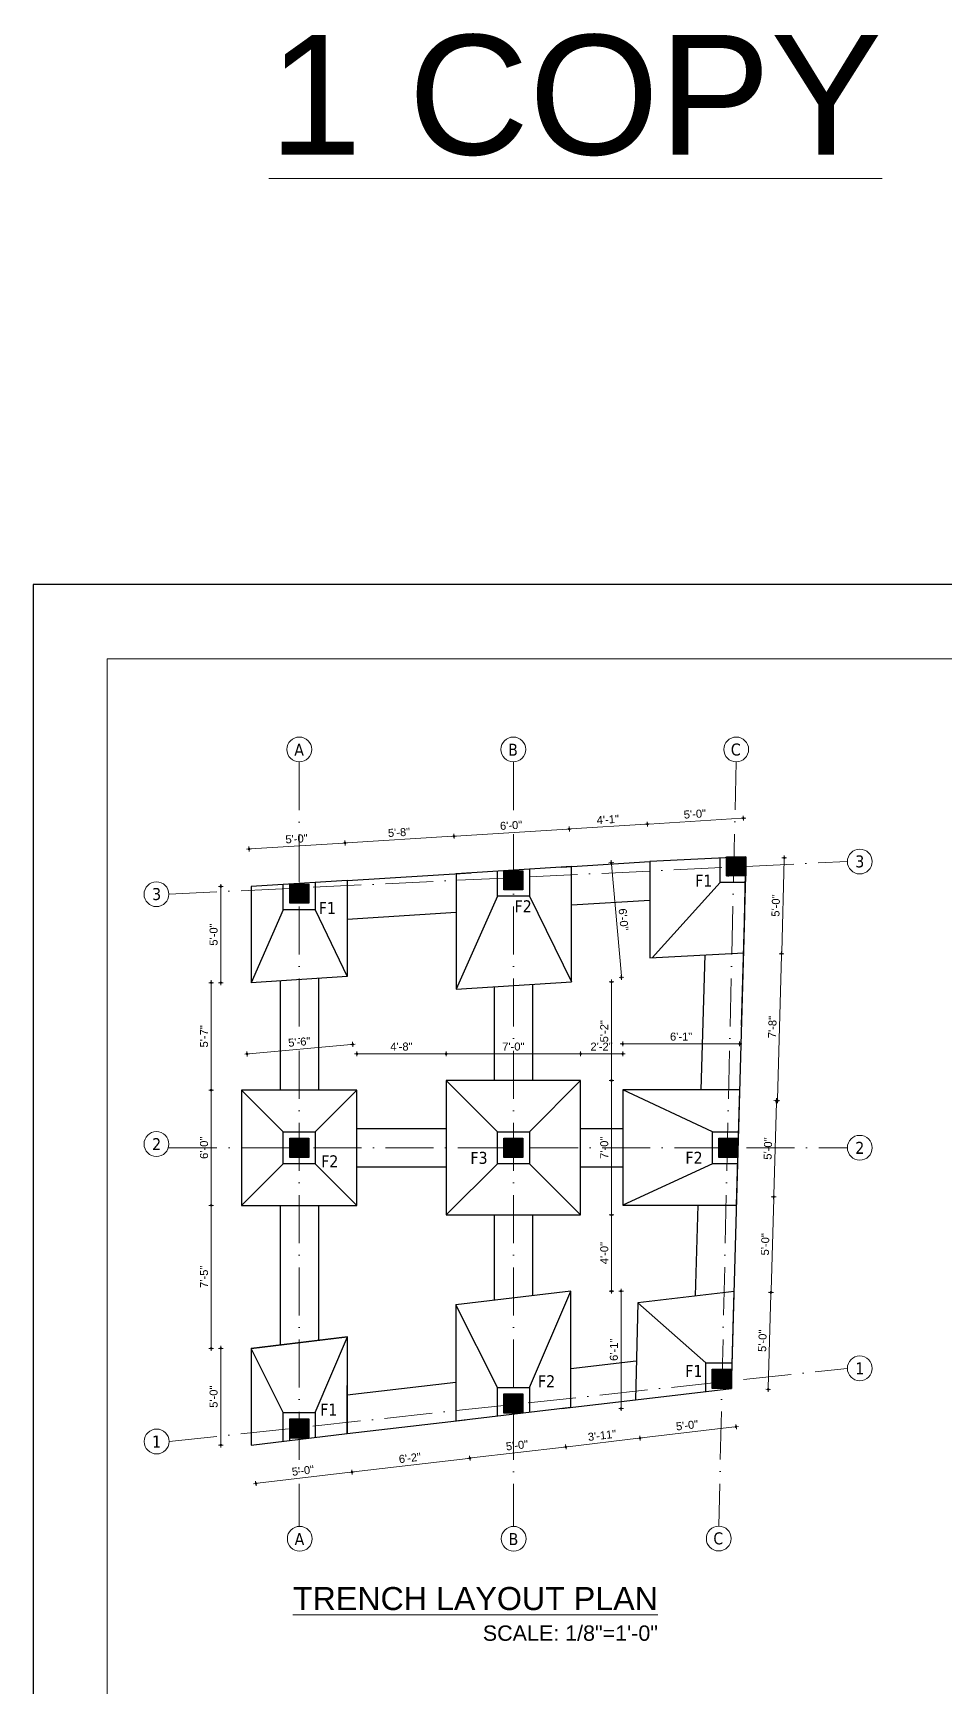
# Model space of a CAD drawing. Header units: inches. Extents: x 10143 to 33197, y -150 to 3760.
# Drawn here: x 10143 to 10713, y 1408 to 2442 of the extents above; entities that cross this region are included whole.
import ezdxf

# ---------------------------------------------------------------- set-up
doc = ezdxf.new("R2010")
doc.units = ezdxf.units.IN
doc.header["$LTSCALE"] = 0.5
doc.header["$MEASUREMENT"] = 0
doc.header["$PDMODE"] = 66
doc.linetypes.add('ACAD_ISO10W100', pattern=[18, 12, -3, 0, -3])
for name, color, linetype, lineweight in [('0.13', 2, 'Continuous', 13), ('ELE1', 3, 'Continuous', 9), ('hatch', 9, 'Continuous', 0), ('TEXT', 220, 'Continuous', 9), ('Toilet', 7, 'Continuous', 25)]:
    doc.layers.add(name, color=color, linetype=linetype, lineweight=lineweight)
doc.styles.add('DIM', font='tahoma.ttf')
doc.styles.get("Standard").update_dxf_attribs({"font": 'arial.ttf'})
doc.styles.add('style1', font='arial.ttf', dxfattribs={"height": 7})
doc.dimstyles.new('S8', dxfattribs={"dimtxt": 5, "dimasz": 1, "dimexe": 6, "dimexo": 18, "dimgap": 1.9375, "dimtad": 1, "dimdec": 0, "dimzin": 3, "dimdsep": 46, "dimlunit": 4, "dimtxsty": 'Standard', "dimblk": 'dot 2', "dimcen": 12, "dimse1": 1, "dimse2": 1, "dimclrd": 1, "dimclre": 1, "dimclrt": 256, "dimadec": 0, "dimazin": 0, "dimtfac": 0.75, "dimtdec": 0, "dimtix": 1, "dimtmove": 1, "dimatfit": 3, "dimldrblk": 'DOT', "dimfxl": 1, "dimtolj": 1, "dimtzin": 0, "dimlwd": 9, "dimlwe": 9, "dimarcsym": 0})
pattern_1 = [(135, (10561.77847, -1821.88849), (-0.0883883476, -0.0883883476), [])]

# ---------------------------------------------------------------- blocks, each defined once
blk = doc.blocks.new('dot1')
at = {"layer": 'hatch'}
h = blk.add_hatch(color=256, dxfattribs=at)
edge = h.paths.add_edge_path()
edge.add_arc((0, 0), 1, 0, 360)
for p, q in [((3, 0), (-3, 0)), ((0, 3), (0, -3))]:
    blk.add_line(p, q, dxfattribs=at)
blk.add_circle((0, 0), 1, dxfattribs=at)
blk = doc.blocks.new('dot 2')
at = {"layer": 'hatch', "xscale": 0.5, "yscale": 0.5, "zscale": 0.5}
blk.add_blockref('dot1', (0, 0), dxfattribs=at)
blk = doc.blocks.new('*D983')
at = {"layer": 'Defpoints', "color": 0, "transparency": 16777216}
for p in [(10337.5, 1936.1), (10338.9, 1912.7), (10278.9, 1908.9)]:
    blk.add_point(p, dxfattribs=at)
at = {"layer": 'Toilet', "color": 1, "lineweight": 9, "transparency": 16777216}
blk.add_line((10278.5, 1932.4), (10336.5, 1936), dxfattribs=at)
for p, rotation in [((10277.5, 1932.3), 183.5758276059275), ((10337.5, 1936.1), 3.575827605927581)]:
    blk.add_blockref('dot 2', p, dxfattribs=dict(at, rotation=rotation))
at = {"layer": 'Toilet', "transparency": 16777216, "insert": (10307.2, 1938.7), "char_height": 5, "attachment_point": 5, "rotation": 3.5758}
blk.add_mtext('\\A1;5\'-0"', dxfattribs=at)
blk = doc.blocks.new('_Dot')
at = {"color": 0, "linetype": 'ByBlock', "lineweight": -2}
blk.add_line((-0.5, 0), (-1, 0), dxfattribs=at)
at = {"color": 0, "linetype": 'ByBlock', "const_width": 0.5}
blk.add_lwpolyline([(-0.25, 0, 1), (0.25, 0, 1)], format="xyb", close=True, dxfattribs=at)
blk = doc.blocks.new('*D984')
at = {"layer": 'Defpoints', "color": 0, "transparency": 16777216}
for p in [(10405.5, 1940.3), (10338.9, 1912.7), (10406.9, 1917.3)]:
    blk.add_point(p, dxfattribs=at)
at = {"layer": 'Toilet', "color": 1, "lineweight": 9, "transparency": 16777216}
blk.add_line((10338.5, 1936.1), (10404.5, 1940.3), dxfattribs=at)
for p, rotation in [((10337.5, 1936.1), 183.5758276059222), ((10405.5, 1940.3), 3.575827605922174)]:
    blk.add_blockref('dot 2', p, dxfattribs=dict(at, rotation=rotation))
at = {"layer": 'Toilet', "transparency": 16777216, "insert": (10371.2, 1942.7), "char_height": 5, "attachment_point": 5, "rotation": 3.5758}
blk.add_mtext('\\A1;5\'-8"', dxfattribs=at)
blk = doc.blocks.new('*D985')
at = {"layer": 'Defpoints', "color": 0, "transparency": 16777216}
for p in [(10477.5, 1944.8), (10406.9, 1917.3), (10478.9, 1921.4)]:
    blk.add_point(p, dxfattribs=at)
at = {"layer": 'Toilet', "color": 1, "lineweight": 9, "transparency": 16777216}
blk.add_line((10406.5, 1940.4), (10476.5, 1944.8), dxfattribs=at)
for p, rotation in [((10477.5, 1944.8), 3.575827605922174), ((10405.5, 1940.3), 183.5758276059222)]:
    blk.add_blockref('dot 2', p, dxfattribs=dict(at, rotation=rotation))
at = {"layer": 'Toilet', "transparency": 16777216, "insert": (10441.2, 1947.1), "char_height": 5, "attachment_point": 5, "rotation": 3.5758}
blk.add_mtext('\\A1;6\'-0"', dxfattribs=at)
blk = doc.blocks.new('*D986')
at = {"layer": 'Defpoints', "color": 0, "transparency": 16777216}
for p in [(10526.3, 1947.9), (10527.8, 1924.5), (10478.9, 1921.4)]:
    blk.add_point(p, dxfattribs=at)
at = {"layer": 'Toilet', "color": 1, "lineweight": 9, "transparency": 16777216}
blk.add_line((10478.5, 1944.9), (10525.3, 1947.8), dxfattribs=at)
for p, rotation in [((10477.5, 1944.8), 183.5758276059222), ((10526.3, 1947.9), 3.575827605922174)]:
    blk.add_blockref('dot 2', p, dxfattribs=dict(at, rotation=rotation))
at = {"layer": 'Toilet', "transparency": 16777216, "insert": (10501.6, 1950.8), "char_height": 5, "attachment_point": 5, "rotation": 3.5758}
blk.add_mtext('\\A1;4\'-1"', dxfattribs=at)
blk = doc.blocks.new('*D987')
at = {"layer": 'Defpoints', "color": 0, "transparency": 16777216}
for p in [(10586.3, 1951.6), (10527.8, 1924.5), (10587.8, 1927.5)]:
    blk.add_point(p, dxfattribs=at)
at = {"layer": 'Toilet', "color": 1, "lineweight": 9, "transparency": 16777216}
blk.add_line((10527.3, 1947.9), (10585.3, 1951.6), dxfattribs=at)
for p, rotation in [((10526.3, 1947.9), 183.5758276059222), ((10586.3, 1951.6), 3.575827605922174)]:
    blk.add_blockref('dot 2', p, dxfattribs=dict(at, rotation=rotation))
at = {"layer": 'Toilet', "transparency": 16777216, "insert": (10556, 1954.2), "char_height": 5, "attachment_point": 5, "rotation": 3.5758}
blk.add_mtext('\\A1;5\'-0"', dxfattribs=at)
blk = doc.blocks.new('*D988')
at = {"layer": 'Defpoints', "color": 0, "transparency": 16777216}
for p in [(10278.9, 1908.9), (10259.9, 1848.8), (10278.9, 1848.8)]:
    blk.add_point(p, dxfattribs=at)
at = {"layer": 'Toilet', "color": 1, "lineweight": 9, "transparency": 16777216}
blk.add_line((10259.9, 1907.9), (10259.9, 1849.8), dxfattribs=at)
for p, rotation in [((10259.9, 1908.9), 90), ((10259.9, 1848.8), 270)]:
    blk.add_blockref('dot 2', p, dxfattribs=dict(at, rotation=rotation))
at = {"layer": 'Toilet', "transparency": 16777216, "insert": (10255.4, 1878.9), "char_height": 5, "attachment_point": 5, "rotation": 90}
blk.add_mtext('\\A1;5\'-0"', dxfattribs=at)
blk = doc.blocks.new('*D989')
at = {"layer": 'Defpoints', "color": 0, "transparency": 16777216}
for p in [(10278.9, 1848.8), (10253.9, 1781.7), (10272.9, 1781.7)]:
    blk.add_point(p, dxfattribs=at)
at = {"layer": 'Toilet', "color": 1, "lineweight": 9, "transparency": 16777216}
blk.add_line((10253.9, 1847.8), (10253.9, 1782.7), dxfattribs=at)
for p, rotation in [((10253.9, 1848.8), 90), ((10253.9, 1781.7), 270)]:
    blk.add_blockref('dot 2', p, dxfattribs=dict(at, rotation=rotation))
at = {"layer": 'Toilet', "transparency": 16777216, "insert": (10249.4, 1815.3), "char_height": 5, "attachment_point": 5, "rotation": 90}
blk.add_mtext('\\A1;5\'-7"', dxfattribs=at)
blk = doc.blocks.new('*D990')
at = {"layer": 'Defpoints', "color": 0, "transparency": 16777216}
for p in [(10272.9, 1781.7), (10253.9, 1709.7), (10272.9, 1709.7)]:
    blk.add_point(p, dxfattribs=at)
at = {"layer": 'Toilet', "color": 1, "lineweight": 9, "transparency": 16777216}
blk.add_line((10253.9, 1780.7), (10253.9, 1710.7), dxfattribs=at)
for p, rotation in [((10253.9, 1781.7), 90), ((10253.9, 1709.7), 270)]:
    blk.add_blockref('dot 2', p, dxfattribs=dict(at, rotation=rotation))
at = {"layer": 'Toilet', "transparency": 16777216, "insert": (10249.4, 1745.7), "char_height": 5, "attachment_point": 5, "rotation": 90}
blk.add_mtext('\\A1;6\'-0"', dxfattribs=at)
blk = doc.blocks.new('*D991')
at = {"layer": 'Defpoints', "color": 0, "transparency": 16777216}
for p in [(10272.9, 1709.7), (10253.9, 1620.4), (10278.9, 1620.4)]:
    blk.add_point(p, dxfattribs=at)
at = {"layer": 'Toilet', "color": 1, "lineweight": 9, "transparency": 16777216}
blk.add_line((10253.9, 1708.7), (10253.9, 1621.4), dxfattribs=at)
for p, rotation in [((10253.9, 1709.7), 90), ((10253.9, 1620.4), 270)]:
    blk.add_blockref('dot 2', p, dxfattribs=dict(at, rotation=rotation))
at = {"layer": 'Toilet', "transparency": 16777216, "insert": (10249.4, 1665.1), "char_height": 5, "attachment_point": 5, "rotation": 90}
blk.add_mtext('\\A1;7\'-5"', dxfattribs=at)
blk = doc.blocks.new('*D992')
at = {"layer": 'Defpoints', "color": 0, "transparency": 16777216}
for p in [(10278.9, 1620.4), (10259.9, 1560), (10278.9, 1560)]:
    blk.add_point(p, dxfattribs=at)
at = {"layer": 'Toilet', "color": 1, "lineweight": 9, "transparency": 16777216}
blk.add_line((10259.9, 1619.4), (10259.9, 1561), dxfattribs=at)
for p, rotation in [((10259.9, 1620.4), 90), ((10259.9, 1560), 270)]:
    blk.add_blockref('dot 2', p, dxfattribs=dict(at, rotation=rotation))
at = {"layer": 'Toilet', "transparency": 16777216, "insert": (10255.4, 1590.2), "char_height": 5, "attachment_point": 5, "rotation": 90}
blk.add_mtext('\\A1;5\'-0"', dxfattribs=at)
blk = doc.blocks.new('*D993')
at = {"layer": 'Defpoints', "color": 0, "transparency": 16777216}
for p in [(10338.9, 1567.1), (10278.9, 1560), (10341.8, 1543.1)]:
    blk.add_point(p, dxfattribs=at)
at = {"layer": 'Toilet', "color": 1, "lineweight": 9, "transparency": 16777216}
blk.add_line((10282.8, 1536.1), (10340.8, 1543), dxfattribs=at)
for p, rotation in [((10341.8, 1543.1), 6.727351048226646), ((10281.8, 1536), 186.7273510482266)]:
    blk.add_blockref('dot 2', p, dxfattribs=dict(at, rotation=rotation))
at = {"layer": 'Toilet', "transparency": 16777216, "insert": (10311.2, 1544), "char_height": 5, "attachment_point": 5, "rotation": 6.7274}
blk.add_mtext('\\A1;5\'-0"', dxfattribs=at)
blk = doc.blocks.new('*D994')
at = {"layer": 'Defpoints', "color": 0, "transparency": 16777216}
for p in [(10412.6, 1575.8), (10338.9, 1567.1), (10415.4, 1551.8)]:
    blk.add_point(p, dxfattribs=at)
at = {"layer": 'Toilet', "color": 1, "lineweight": 9, "transparency": 16777216}
blk.add_line((10342.8, 1543.2), (10414.4, 1551.6), dxfattribs=at)
for p, rotation in [((10415.4, 1551.8), 6.727351048237944), ((10341.8, 1543.1), 186.7273510482379)]:
    blk.add_blockref('dot 2', p, dxfattribs=dict(at, rotation=rotation))
at = {"layer": 'Toilet', "transparency": 16777216, "insert": (10378, 1551.9), "char_height": 5, "attachment_point": 5, "rotation": 6.7274}
blk.add_mtext('\\A1;6\'-2"', dxfattribs=at)
blk = doc.blocks.new('*D995')
at = {"layer": 'Defpoints', "color": 0, "transparency": 16777216}
for p in [(10472.6, 1582.8), (10412.6, 1575.8), (10475.4, 1558.8)]:
    blk.add_point(p, dxfattribs=at)
at = {"layer": 'Toilet', "color": 1, "lineweight": 9, "transparency": 16777216}
blk.add_line((10416.4, 1551.9), (10474.4, 1558.7), dxfattribs=at)
for p, rotation in [((10415.4, 1551.8), 186.7273510482379), ((10475.4, 1558.8), 6.727351048237944)]:
    blk.add_blockref('dot 2', p, dxfattribs=dict(at, rotation=rotation))
at = {"layer": 'Toilet', "transparency": 16777216, "insert": (10444.9, 1559.8), "char_height": 5, "attachment_point": 5, "rotation": 6.7274}
blk.add_mtext('\\A1;5\'-0"', dxfattribs=at)
blk = doc.blocks.new('*D996')
at = {"layer": 'Defpoints', "color": 0, "transparency": 16777216}
for p in [(10472.6, 1582.8), (10518.8, 1588.3), (10521.7, 1564.3)]:
    blk.add_point(p, dxfattribs=at)
at = {"layer": 'Toilet', "color": 1, "lineweight": 9, "transparency": 16777216}
blk.add_line((10476.4, 1558.9), (10520.7, 1564.2), dxfattribs=at)
for p, rotation in [((10521.7, 1564.3), 6.727351048237944), ((10475.4, 1558.8), 186.7273510482379)]:
    blk.add_blockref('dot 2', p, dxfattribs=dict(at, rotation=rotation))
at = {"layer": 'Toilet', "transparency": 16777216, "insert": (10498, 1566), "char_height": 5, "attachment_point": 5, "rotation": 6.7274}
blk.add_mtext('\\A1;3\'-11"', dxfattribs=at)
blk = doc.blocks.new('*D997')
at = {"layer": 'Defpoints', "color": 0, "transparency": 16777216}
for p in [(10578.8, 1595.4), (10518.8, 1588.3), (10581.7, 1571.4)]:
    blk.add_point(p, dxfattribs=at)
at = {"layer": 'Toilet', "color": 1, "lineweight": 9, "transparency": 16777216}
blk.add_line((10522.7, 1564.4), (10580.7, 1571.3), dxfattribs=at)
for p, rotation in [((10581.7, 1571.4), 6.727351048237944), ((10521.7, 1564.3), 186.7273510482379)]:
    blk.add_blockref('dot 2', p, dxfattribs=dict(at, rotation=rotation))
at = {"layer": 'Toilet', "transparency": 16777216, "insert": (10551.1, 1572.3), "char_height": 5, "attachment_point": 5, "rotation": 6.7274}
blk.add_mtext('\\A1;5\'-0"', dxfattribs=at)
blk = doc.blocks.new('*D999')
at = {"layer": 'Defpoints', "color": 0, "transparency": 16777216}
for p in [(10583.9, 1775.7), (10606.9, 1775.1), (10582.2, 1715.8)]:
    blk.add_point(p, dxfattribs=at)
at = {"layer": 'Toilet', "color": 1, "lineweight": 9, "transparency": 16777216}
blk.add_line((10605.2, 1716.1), (10606.9, 1774.1), dxfattribs=at)
for p, rotation in [((10606.9, 1775.1), 88.39404783827554), ((10605.2, 1715.1), 268.3940478382755)]:
    blk.add_blockref('dot 2', p, dxfattribs=dict(at, rotation=rotation))
at = {"layer": 'Toilet', "transparency": 16777216, "insert": (10601.6, 1745.2), "char_height": 5, "attachment_point": 5, "rotation": 88.394}
blk.add_mtext('\\A1;5\'-0"', dxfattribs=at)
blk = doc.blocks.new('*D1000')
at = {"layer": 'Defpoints', "color": 0, "transparency": 16777216}
for p in [(10586.5, 1867.5), (10610.1, 1866.9), (10583.9, 1775.7)]:
    blk.add_point(p, dxfattribs=at)
at = {"layer": 'Toilet', "color": 1, "lineweight": 9, "transparency": 16777216}
blk.add_line((10607.6, 1776.1), (10610.1, 1865.9), dxfattribs=at)
for p, rotation in [((10610.1, 1866.9), 88.39404783827554), ((10607.6, 1775.1), 268.3940478382755)]:
    blk.add_blockref('dot 2', p, dxfattribs=dict(at, rotation=rotation))
at = {"layer": 'Toilet', "transparency": 16777216, "insert": (10604.4, 1821.1), "char_height": 5, "attachment_point": 5, "rotation": 88.394}
blk.add_mtext('\\A1;7\'-8"', dxfattribs=at)
blk = doc.blocks.new('*D1001')
at = {"layer": 'Defpoints', "color": 0, "transparency": 16777216}
for p in [(10587.8, 1927.5), (10611.8, 1926.8), (10586.5, 1867.5)]:
    blk.add_point(p, dxfattribs=at)
at = {"layer": 'Toilet', "color": 1, "lineweight": 9, "transparency": 16777216}
blk.add_line((10610.2, 1867.9), (10611.8, 1925.8), dxfattribs=at)
for p, rotation in [((10611.8, 1926.8), 88.39404783827554), ((10610.1, 1866.9), 268.3940478382755)]:
    blk.add_blockref('dot 2', p, dxfattribs=dict(at, rotation=rotation))
at = {"layer": 'Toilet', "transparency": 16777216, "insert": (10606.5, 1897), "char_height": 5, "attachment_point": 5, "rotation": 88.394}
blk.add_mtext('\\A1;5\'-0"', dxfattribs=at)
blk = doc.blocks.new('*D1002')
at = {"layer": 'Defpoints', "color": 0, "transparency": 16777216}
for p in [(10582.2, 1715.8), (10580.5, 1656), (10603.5, 1655.4)]:
    blk.add_point(p, dxfattribs=at)
at = {"layer": 'Toilet', "color": 1, "lineweight": 9, "transparency": 16777216}
blk.add_line((10605.2, 1714.1), (10603.6, 1656.4), dxfattribs=at)
for p, rotation in [((10605.2, 1715.1), 88.39404783827554), ((10603.5, 1655.4), 268.3940478382755)]:
    blk.add_blockref('dot 2', p, dxfattribs=dict(at, rotation=rotation))
at = {"layer": 'Toilet', "transparency": 16777216, "insert": (10599.9, 1685.4), "char_height": 5, "attachment_point": 5, "rotation": 88.394}
blk.add_mtext('\\A1;5\'-0"', dxfattribs=at)
blk = doc.blocks.new('*D1003')
at = {"layer": 'Defpoints', "color": 0, "transparency": 16777216}
for p in [(10472.6, 1921), (10510.1, 1852.1), (10478.9, 1849.3)]:
    blk.add_point(p, dxfattribs=at)
at = {"layer": 'Toilet', "color": 1, "lineweight": 9, "transparency": 16777216}
blk.add_line((10503.9, 1922.8), (10510.1, 1853.1), dxfattribs=at)
for p, rotation in [((10503.8, 1923.8), 95.07734147377398), ((10510.1, 1852.1), 275.077341473774)]:
    blk.add_blockref('dot 2', p, dxfattribs=dict(at, rotation=rotation))
at = {"layer": 'Toilet', "transparency": 16777216, "insert": (10511.4, 1888.3), "char_height": 5, "attachment_point": 5, "rotation": 275.0773}
blk.add_mtext('\\A1;6\'-0"', dxfattribs=at)
blk = doc.blocks.new('*D1004')
at = {"layer": 'Defpoints', "color": 0, "transparency": 16777216}
for p in [(10478.9, 1849.3), (10484.5, 1787.7), (10503.9, 1787.7)]:
    blk.add_point(p, dxfattribs=at)
at = {"layer": 'Toilet', "color": 1, "lineweight": 9, "transparency": 16777216}
blk.add_line((10503.9, 1848.3), (10503.9, 1788.7), dxfattribs=at)
for p, rotation in [((10503.9, 1849.3), 90), ((10503.9, 1787.7), 270)]:
    blk.add_blockref('dot 2', p, dxfattribs=dict(at, rotation=rotation))
at = {"layer": 'Toilet', "transparency": 16777216, "insert": (10499.4, 1818.5), "char_height": 5, "attachment_point": 5, "rotation": 90}
blk.add_mtext('\\A1;5\'-2"', dxfattribs=at)
blk = doc.blocks.new('*D1005')
at = {"layer": 'Defpoints', "color": 0, "transparency": 16777216}
for p in [(10484.5, 1787.7), (10484.6, 1703.7), (10503.9, 1703.7)]:
    blk.add_point(p, dxfattribs=at)
at = {"layer": 'Toilet', "color": 1, "lineweight": 9, "transparency": 16777216}
blk.add_line((10503.9, 1786.7), (10503.9, 1704.7), dxfattribs=at)
for p, rotation in [((10503.9, 1787.7), 90), ((10503.9, 1703.7), 270)]:
    blk.add_blockref('dot 2', p, dxfattribs=dict(at, rotation=rotation))
at = {"layer": 'Toilet', "transparency": 16777216, "insert": (10499.4, 1745.7), "char_height": 5, "attachment_point": 5, "rotation": 90}
blk.add_mtext('\\A1;7\'-0"', dxfattribs=at)
blk = doc.blocks.new('*D1006')
at = {"layer": 'Defpoints', "color": 0, "transparency": 16777216}
for p in [(10484.6, 1703.7), (10478.6, 1656.1), (10503.9, 1656.1)]:
    blk.add_point(p, dxfattribs=at)
at = {"layer": 'Toilet', "color": 1, "lineweight": 9, "transparency": 16777216}
blk.add_line((10503.9, 1702.7), (10503.9, 1657.1), dxfattribs=at)
for p, rotation in [((10503.9, 1703.7), 90), ((10503.9, 1656.1), 270)]:
    blk.add_blockref('dot 2', p, dxfattribs=dict(at, rotation=rotation))
at = {"layer": 'Toilet', "transparency": 16777216, "insert": (10499.4, 1679.9), "char_height": 5, "attachment_point": 5, "rotation": 90}
blk.add_mtext('\\A1;4\'-0"', dxfattribs=at)
blk = doc.blocks.new('*D1007')
at = {"layer": 'Defpoints', "color": 0, "transparency": 16777216}
for p in [(10478.6, 1656.1), (10472.6, 1582.8), (10509.9, 1582.8)]:
    blk.add_point(p, dxfattribs=at)
at = {"layer": 'Toilet', "color": 1, "lineweight": 9, "transparency": 16777216}
blk.add_line((10509.9, 1655.1), (10509.9, 1583.8), dxfattribs=at)
for p, rotation in [((10509.9, 1656.1), 90), ((10509.9, 1582.8), 270)]:
    blk.add_blockref('dot 2', p, dxfattribs=dict(at, rotation=rotation))
at = {"layer": 'Toilet', "transparency": 16777216, "insert": (10505.4, 1619.5), "char_height": 5, "attachment_point": 5, "rotation": 90}
blk.add_mtext('\\A1;6\'-1"', dxfattribs=at)
blk = doc.blocks.new('*D1008')
at = {"layer": 'Defpoints', "color": 0, "transparency": 16777216}
for p in [(10342.3, 1810.3), (10344.9, 1781.7), (10278.9, 1775.7)]:
    blk.add_point(p, dxfattribs=at)
at = {"layer": 'Toilet', "color": 1, "lineweight": 9, "transparency": 16777216}
blk.add_line((10277.3, 1804.4), (10341.3, 1810.2), dxfattribs=at)
for p, rotation in [((10342.3, 1810.3), 5.194428907734808), ((10276.3, 1804.3), 185.1944289077348)]:
    blk.add_blockref('dot 2', p, dxfattribs=dict(at, rotation=rotation))
at = {"layer": 'Toilet', "transparency": 16777216, "insert": (10308.9, 1811.8), "char_height": 5, "attachment_point": 5, "rotation": 5.1944}
blk.add_mtext('\\A1;5\'-6"', dxfattribs=at)
blk = doc.blocks.new('*D1009')
at = {"layer": 'Defpoints', "color": 0, "transparency": 16777216}
for p in [(10400.6, 1804.4), (10344.9, 1781.7), (10400.6, 1787.7)]:
    blk.add_point(p, dxfattribs=at)
at = {"layer": 'Toilet', "color": 1, "lineweight": 9, "transparency": 16777216}
blk.add_line((10345.9, 1804.4), (10399.6, 1804.4), dxfattribs=at)
at = {"layer": 'Toilet', "color": 1, "lineweight": 9, "transparency": 16777216, "rotation": 180}
blk.add_blockref('dot 2', (10344.9, 1804.4), dxfattribs=at)
at = {"layer": 'Toilet', "color": 1, "lineweight": 9, "transparency": 16777216}
blk.add_blockref('dot 2', (10400.6, 1804.4), dxfattribs=at)
at = {"layer": 'Toilet', "transparency": 16777216, "insert": (10372.7, 1808.9), "char_height": 5, "attachment_point": 5}
blk.add_mtext('\\A1;4\'-8"', dxfattribs=at)
blk = doc.blocks.new('*D1010')
at = {"layer": 'Defpoints', "color": 0, "transparency": 16777216}
for p in [(10484.6, 1804.4), (10400.6, 1787.7), (10484.6, 1787.7)]:
    blk.add_point(p, dxfattribs=at)
at = {"layer": 'Toilet', "color": 1, "lineweight": 9, "transparency": 16777216}
blk.add_line((10401.6, 1804.4), (10483.6, 1804.4), dxfattribs=at)
at = {"layer": 'Toilet', "color": 1, "lineweight": 9, "transparency": 16777216, "rotation": 180}
blk.add_blockref('dot 2', (10400.6, 1804.4), dxfattribs=at)
at = {"layer": 'Toilet', "color": 1, "lineweight": 9, "transparency": 16777216}
blk.add_blockref('dot 2', (10484.6, 1804.4), dxfattribs=at)
at = {"layer": 'Toilet', "transparency": 16777216, "insert": (10442.6, 1808.9), "char_height": 5, "attachment_point": 5}
blk.add_mtext('\\A1;7\'-0"', dxfattribs=at)
blk = doc.blocks.new('*D1011')
at = {"layer": 'Defpoints', "color": 0, "transparency": 16777216}
for p in [(10510.9, 1804.4), (10484.6, 1787.7), (10510.9, 1781.9)]:
    blk.add_point(p, dxfattribs=at)
at = {"layer": 'Toilet', "color": 1, "lineweight": 9, "transparency": 16777216}
blk.add_line((10485.6, 1804.4), (10509.9, 1804.4), dxfattribs=at)
at = {"layer": 'Toilet', "color": 1, "lineweight": 9, "transparency": 16777216, "rotation": 180}
blk.add_blockref('dot 2', (10484.6, 1804.4), dxfattribs=at)
at = {"layer": 'Toilet', "color": 1, "lineweight": 9, "transparency": 16777216}
blk.add_blockref('dot 2', (10510.9, 1804.4), dxfattribs=at)
at = {"layer": 'Toilet', "transparency": 16777216, "insert": (10497.7, 1808.9), "char_height": 5, "attachment_point": 5}
blk.add_mtext('\\A1;2\'-2"', dxfattribs=at)
blk = doc.blocks.new('*D1012')
at = {"layer": 'Defpoints', "color": 0, "transparency": 16777216}
for p in [(10583.9, 1810.6), (10510.9, 1781.9), (10583.9, 1775.7)]:
    blk.add_point(p, dxfattribs=at)
at = {"layer": 'Toilet', "color": 1, "lineweight": 9, "transparency": 16777216}
blk.add_line((10511.9, 1810.6), (10582.9, 1810.6), dxfattribs=at)
at = {"layer": 'Toilet', "color": 1, "lineweight": 9, "transparency": 16777216, "rotation": 180}
blk.add_blockref('dot 2', (10510.9, 1810.6), dxfattribs=at)
at = {"layer": 'Toilet', "color": 1, "lineweight": 9, "transparency": 16777216}
blk.add_blockref('dot 2', (10583.9, 1810.6), dxfattribs=at)
at = {"layer": 'Toilet', "transparency": 16777216, "insert": (10547.4, 1815.1), "char_height": 5, "attachment_point": 5}
blk.add_mtext('\\A1;6\'-1"', dxfattribs=at)

msp = doc.modelspace()

# ---------------------------------------------------------------- hatches: boundary and pattern name
at = {"layer": 'Toilet'}
h = msp.add_hatch(dxfattribs=at)
h.set_pattern_fill('ANSI31', color=256, angle=90)
h.set_pattern_definition(pattern_1)
h.paths.add_polyline_path([(10587.8, 1927.5), (10575.8, 1927.5), (10575.8, 1927.5), (10575.8, 1915.5), (10587.8, 1915.5)])
h = msp.add_hatch(dxfattribs=at)
h.set_pattern_fill('ANSI31', color=256, angle=90)
h.set_pattern_definition(pattern_1)
h.paths.add_polyline_path([(10302.9, 1576.3), (10302.9, 1564.3), (10314.9, 1564.3), (10314.9, 1576.3)])
h.paths.add_polyline_path([(10302.9, 1739.7), (10314.9, 1739.7), (10314.9, 1751.7), (10302.9, 1751.7)])
h.paths.add_polyline_path([(10314.9, 1898.4), (10314.9, 1910.4), (10302.9, 1910.4), (10302.9, 1898.4)])
h.paths.add_polyline_path([(10448.6, 1906.8), (10448.6, 1918.8), (10436.6, 1918.8), (10436.6, 1906.8)])
h.paths.add_polyline_path([(10570.9, 1751.7), (10570.9, 1739.7), (10582.9, 1739.7), (10582.9, 1751.7)])
h.paths.add_polyline_path([(10566.8, 1595.4), (10578.8, 1595.4), (10578.8, 1607.4), (10566.8, 1607.4)])
h.paths.add_polyline_path([(10448.6, 1592), (10436.6, 1592), (10436.6, 1580), (10448.6, 1580)])
h.paths.add_polyline_path([(10448.6, 1739.7), (10448.6, 1751.7), (10436.6, 1751.7), (10436.6, 1739.7)])

# ---------------------------------------------------------------- linework, layer by layer
at = {"layer": '0.13', "color": 0, "ltscale": 0.5}
for p, q in [((10436.6, 1751.7), (10436.6, 1747.7)), ((10448.6, 1751.7), (10448.6, 1747.7))]:
    msp.add_line(p, q, dxfattribs=at)
at = {"layer": 'Defpoints'}
msp.add_lwpolyline([(13320.2, 2097.5), (10142.6, 2097.5), (10142.6, -150.4), (13320.2, -150.4)], close=True, dxfattribs=at)
at = {"layer": 'ELE1'}
msp.add_lwpolyline([(10189, 2051.2), (13273.9, 2051.2), (13273.9, -104.1), (10189, -104.1)], close=True, dxfattribs=at)
at = {"layer": 'TEXT', "linetype": 'ACAD_ISO10W100', "ltscale": 5}
for p, q in [((10308.9, 1986.7), (10308.9, 1509.3)), ((10442.6, 1986.7), (10442.6, 1509.3)), ((10581.8, 1986.7), (10570.9, 1509.3)), ((10227.5, 1904.1), (10651.2, 1924.5)), ((10227.5, 1745.7), (10651.2, 1745.7)), ((10227.6, 1562.1), (10651.2, 1607.9))]:
    msp.add_line(p, q, dxfattribs=at)
at = {"layer": 'TEXT', "ltscale": 0.5}
for centre in [(10308.9, 1994.5), (10442.6, 1994.5), (10581.8, 1994.5), (10659, 1924.5), (10219.7, 1904.1), (10219.7, 1748), (10659, 1745.7), (10659, 1607.9), (10219.8, 1562.2), (10570.9, 1501.6), (10309.2, 1501.4), (10442.8, 1501.4)]:
    msp.add_circle(centre, 7.76, dxfattribs=at)
at = {"layer": 'Toilet'}
for p, q in [((10472.6, 1921), (10527.8, 1924.5)), ((10571.8, 1911.5), (10571.8, 1926.7)), ((10338.9, 1912.7), (10278.9, 1908.9)), ((10338.9, 1912.7), (10416.1, 1917.5)), ((10338.9, 1912.7), (10338.9, 1852.6)), ((10432.6, 1902.8), (10432.6, 1918.5)), ((10452.6, 1919.8), (10452.6, 1902.8)), ((10585.2, 1822), (10587.8, 1915.5)), ((10278.9, 1908.9), (10278.9, 1848.8)), ((10298.9, 1894.4), (10298.9, 1910.2)), ((10318.9, 1911.4), (10318.9, 1894.4)), ((10432.6, 1902.8), (10406.9, 1844.8)), ((10452.6, 1902.8), (10432.6, 1902.8)), ((10452.6, 1902.8), (10478.9, 1849.3)), ((10571.8, 1911.5), (10529.3, 1864.4)), ((10587.7, 1911.5), (10571.8, 1911.5)), ((10298.9, 1894.4), (10278.9, 1848.8)), ((10318.9, 1894.4), (10298.9, 1894.4)), ((10318.9, 1894.4), (10338.9, 1852.6)), ((10338.9, 1888.6), (10406.9, 1892.9)), ((10478.9, 1897.4), (10527.8, 1900.4)), ((10578.8, 1595.4), (10587.1, 1891.5)), ((10560, 1781.9), (10562.4, 1866.2)), ((10338.9, 1852.6), (10278.9, 1848.8)), ((10320.9, 1851.4), (10320.9, 1781.7)), ((10296.9, 1849.9), (10296.9, 1781.7)), ((10430.6, 1846.3), (10430.6, 1787.7)), ((10454.6, 1847.8), (10454.6, 1787.7)), ((10298.9, 1755.7), (10272.9, 1781.7)), ((10318.9, 1755.7), (10344.9, 1781.7)), ((10432.6, 1755.7), (10400.6, 1787.7)), ((10452.6, 1755.7), (10484.5, 1787.7)), ((10566.9, 1755.7), (10510.9, 1781.9)), ((10344.9, 1757.7), (10400.6, 1757.7)), ((10484.6, 1757.7), (10510.9, 1757.7)), ((10298.9, 1755.7), (10318.9, 1755.7)), ((10298.9, 1735.7), (10298.9, 1755.7)), ((10302.9, 1751.7), (10314.9, 1751.7)), ((10302.9, 1739.7), (10302.9, 1751.7)), ((10314.9, 1751.7), (10314.9, 1739.7)), ((10318.9, 1755.7), (10318.9, 1735.7)), ((10432.6, 1755.7), (10452.6, 1755.7)), ((10432.6, 1735.7), (10432.6, 1755.7)), ((10452.6, 1755.7), (10452.6, 1735.7)), ((10566.9, 1755.7), (10583.3, 1755.7)), ((10566.9, 1735.7), (10566.9, 1755.7)), ((10314.9, 1739.7), (10302.9, 1739.7)), ((10298.9, 1735.7), (10272.9, 1709.7)), ((10318.9, 1735.7), (10298.9, 1735.7)), ((10318.9, 1735.7), (10344.9, 1709.7)), ((10344.9, 1733.7), (10400.6, 1733.7)), ((10432.6, 1735.7), (10400.6, 1703.7)), ((10452.6, 1735.7), (10432.6, 1735.7)), ((10452.6, 1735.7), (10484.6, 1703.7)), ((10484.6, 1733.7), (10510.9, 1733.7)), ((10566.9, 1735.7), (10510.9, 1709.9)), ((10582.9, 1735.7), (10566.9, 1735.7)), ((10296.9, 1709.7), (10296.9, 1622.5)), ((10320.9, 1709.7), (10320.9, 1625.4)), ((10556.4, 1653.2), (10558, 1709.9)), ((10430.6, 1703.7), (10430.6, 1650.4)), ((10454.6, 1703.7), (10454.6, 1653.2)), ((10452.6, 1596), (10478.6, 1656.1)), ((10432.6, 1596), (10406.6, 1647.6)), ((10562.8, 1611.4), (10520.3, 1648.9)), ((10278.9, 1620.4), (10338.9, 1627.5)), ((10318.9, 1580.3), (10339, 1627.5)), ((10338.9, 1627.5), (10338.9, 1567.1)), ((10278.9, 1620.4), (10278.9, 1560)), ((10298.9, 1580.3), (10278.9, 1620.4)), ((10478.6, 1607.7), (10519.4, 1612.5)), ((10562.8, 1611.4), (10579.3, 1611.4)), ((10562.8, 1593.5), (10562.8, 1611.4)), ((10338.9, 1591.3), (10406.6, 1599.2)), ((10432.6, 1596), (10452.6, 1596)), ((10432.6, 1578.1), (10432.6, 1596)), ((10452.6, 1596), (10452.6, 1580.5)), ((10472.6, 1582.8), (10518.8, 1588.3)), ((10298.9, 1580.3), (10318.9, 1580.3)), ((10298.9, 1562.4), (10298.9, 1580.3)), ((10318.9, 1580.3), (10318.9, 1564.7)), ((10338.9, 1567.1), (10412.6, 1575.8)), ((10278.9, 1560), (10338.9, 1567.1)), ((10302.9, 1562.8), (10302.9, 1564.3))]:
    msp.add_line(p, q, dxfattribs=at)
for points in [[(10527.8, 1864.4), (10586.5, 1867.5), (10587.8, 1927.5), (10527.8, 1924.5)], [(10575.8, 1915.5), (10575.8, 1927.5), (10587.8, 1927.5), (10587.8, 1915.5)], [(10575.8, 1927.5), (10587.8, 1927.5), (10587.8, 1915.5), (10575.8, 1915.5)], [(10406.9, 1844.8), (10478.9, 1849.3), (10478.9, 1921.4), (10406.9, 1916.9)], [(10436.6, 1906.8), (10436.6, 1918.8), (10448.6, 1918.8), (10448.6, 1906.8)], [(10436.6, 1918.8), (10448.6, 1918.8), (10448.6, 1906.8), (10436.6, 1906.8)], [(10302.9, 1898.4), (10302.9, 1910.4), (10314.9, 1910.4), (10314.9, 1898.4)], [(10272.9, 1709.7), (10344.9, 1709.7), (10344.9, 1781.7), (10272.9, 1781.7)], [(10400.6, 1703.7), (10484.6, 1703.7), (10484.6, 1787.7), (10400.6, 1787.7)], [(10510.9, 1709.9), (10582, 1709.9), (10584.1, 1781.9), (10510.9, 1781.9)], [(10302.9, 1739.7), (10302.9, 1751.7), (10314.9, 1751.7), (10314.9, 1739.7)], [(10436.6, 1739.7), (10436.6, 1751.7), (10448.6, 1751.7), (10448.6, 1739.7)], [(10436.6, 1751.7), (10448.6, 1751.7), (10448.6, 1739.7), (10436.6, 1739.7)], [(10570.9, 1739.7), (10570.9, 1751.7), (10582.9, 1751.7), (10582.9, 1739.7)], [(10570.9, 1751.7), (10582.9, 1751.7), (10582.9, 1739.7), (10570.9, 1739.7)], [(10406.6, 1575.1), (10478.5, 1583.6), (10478.6, 1656.1), (10406.6, 1647.6)], [(10518.8, 1588.3), (10578.8, 1595.4), (10580.5, 1656), (10520.3, 1648.9)], [(10278.9, 1560), (10338.9, 1567.1), (10339, 1627.5), (10278.9, 1620.4)], [(10566.8, 1595.4), (10566.8, 1607.4), (10578.8, 1607.4), (10578.8, 1595.4)], [(10566.8, 1607.4), (10578.8, 1607.4), (10578.8, 1595.4), (10566.8, 1595.4)], [(10436.6, 1580), (10436.6, 1592), (10448.6, 1592), (10448.6, 1580)], [(10436.6, 1592), (10448.6, 1592), (10448.6, 1580), (10436.6, 1580)], [(10302.9, 1564.3), (10302.9, 1576.3), (10314.9, 1576.3), (10314.9, 1564.3)], [(10302.9, 1576.3), (10314.9, 1576.3), (10314.9, 1564.3), (10302.9, 1564.3)]]:
    msp.add_lwpolyline(points, close=True, dxfattribs=at)

# ---------------------------------------------------------------- texts
at = {"layer": 'TEXT', "linetype": 'Continuous', "ltscale": 48, "attachment_point": 3, "style": 'style1'}
for s, insert, char_height, width in [('{\\fArial TUR|b0|i0|c162|p34;\\H1.5x;\\L\\C7;1 COPY}', (10672.9, 2440.9), 49.838, 482.272), ('{\\H1.5x;\\L\\C7;TRENCH LAYOUT PLAN\\P\\H0.3889x;\\l \\H1.143x;                     \\H1.5x;  SCALE: 1/8"=1\'-0"}', (10532.9, 1471.3), 9.6, 419.336)]:
    msp.add_mtext(s, dxfattribs=dict(at, insert=insert, char_height=char_height, width=width))
at = {"layer": 'TEXT', "ltscale": 0.5, "char_height": 7.5, "width": 853.308, "attachment_point": 9, "style": 'DIM'}
for s, insert in [('A', (10311.8, 1990.6)), ('B', (10445.4, 1990.6)), ('C', (10584.6, 1990.6)), ('3', (10661.8, 1920.7)), ('F1', (10566.9, 1908.8)), ('3', (10222.6, 1900.3)), ('F1', (10331.8, 1891.7)), ('F2', (10454.1, 1892.8)), ('2', (10222.6, 1744.2)), ('2', (10661.8, 1741.9)), ('F2', (10333.3, 1733.5)), ('F3', (10426.5, 1735.5)), ('F2', (10560.8, 1735.7)), ('F2', (10468.7, 1596.1)), ('F1', (10560.7, 1602.5)), ('1', (10661.8, 1604.1)), ('F1', (10332.7, 1578.4)), ('1', (10222.6, 1558.4)), ('A', (10312, 1497.5)), ('B', (10445.7, 1497.5)), ('C', (10573.7, 1497.8))]:
    msp.add_mtext(s, dxfattribs=dict(at, insert=insert))

# ---------------------------------------------------------------- dimensions: what is measured, and where the dimension line sits
at = {"layer": 'Toilet'}
for base, p1, p2, angle, picture, middle in [((10526.3, 1947.9), (10478.9, 1921.4), (10527.8, 1924.5), 183.5758, '*D986', (10501.6, 1950.8)), ((10586.3, 1951.6), (10527.8, 1924.5), (10587.8, 1927.5), 183.5758, '*D987', (10556, 1954.2)), ((10405.5, 1940.3), (10338.9, 1912.7), (10406.9, 1917.3), 183.5758, '*D984', (10371.2, 1942.7)), ((10477.5, 1944.8), (10406.9, 1917.3), (10478.9, 1921.4), 183.5758, '*D985', (10441.2, 1947.1)), ((10611.8, 1926.8), (10586.5, 1867.5), (10587.8, 1927.5), 268.394, '*D1001', (10606.5, 1897)), ((10610.1, 1866.9), (10583.9, 1775.7), (10586.5, 1867.5), 268.394, '*D1000', (10604.4, 1821.1)), ((10503.9, 1787.7), (10478.9, 1849.3), (10484.5, 1787.7), 90, '*D1004', (10499.4, 1818.5)), ((10253.9, 1781.7), (10278.9, 1848.8), (10272.9, 1781.7), 90, '*D989', (10249.4, 1815.3)), ((10400.6, 1804.4), (10344.9, 1781.7), (10400.6, 1787.7), 180, '*D1009', (10372.7, 1808.9)), ((10484.6, 1804.4), (10400.6, 1787.7), (10484.6, 1787.7), 180, '*D1010', (10442.6, 1808.9)), ((10510.9, 1804.4), (10484.6, 1787.7), (10510.9, 1781.9), 180, '*D1011', (10497.7, 1808.9)), ((10583.9, 1810.6), (10510.9, 1781.9), (10583.9, 1775.7), 180, '*D1012', (10547.4, 1815.1)), ((10503.9, 1703.7), (10484.5, 1787.7), (10484.6, 1703.7), 90, '*D1005', (10499.4, 1745.7)), ((10253.9, 1709.7), (10272.9, 1781.7), (10272.9, 1709.7), 90, '*D990', (10249.4, 1745.7)), ((10606.9, 1775.1), (10582.2, 1715.8), (10583.9, 1775.7), 268.394, '*D999', (10601.6, 1745.2)), ((10603.5, 1655.4), (10582.2, 1715.8), (10580.5, 1656), 268.394, '*D1002', (10599.9, 1685.4)), ((10253.9, 1620.4), (10272.9, 1709.7), (10278.9, 1620.4), 90, '*D991', (10249.4, 1665.1)), ((10503.9, 1656.1), (10484.6, 1703.7), (10478.6, 1656.1), 90, '*D1006', (10499.4, 1679.9)), ((10509.9, 1582.8), (10478.6, 1656.1), (10472.6, 1582.8), 90, '*D1007', (10505.4, 1619.5)), ((10259.9, 1560), (10278.9, 1620.4), (10278.9, 1560), 90, '*D992', (10255.4, 1590.2)), ((10581.7, 1571.4), (10518.8, 1588.3), (10578.8, 1595.4), 186.7274, '*D997', (10551.1, 1572.3)), ((10475.4, 1558.8), (10412.6, 1575.8), (10472.6, 1582.8), 186.7274, '*D995', (10444.9, 1559.8)), ((10521.7, 1564.3), (10472.6, 1582.8), (10518.8, 1588.3), 186.7274, '*D996', (10498, 1566)), ((10415.4, 1551.8), (10338.9, 1567.1), (10412.6, 1575.8), 186.7274, '*D994', (10378, 1551.9))]:
    dim = msp.add_linear_dim(base=base, p1=p1, p2=p2, angle=angle, dimstyle='S8', override={"dimfxl": 2, "dimfxlon": 1, "dimarcsym": 1}, dxfattribs=at)
    dim.commit()
    dim.dimension.update_dxf_attribs({"geometry": picture, "text_midpoint": middle})
for p1, p2, distance, picture, middle in [((10278.9, 1908.9), (10338.9, 1912.7), 23.4, '*D983', (10307.2, 1938.7)), ((10472.6, 1921), (10478.9, 1849.3), 31.3, '*D1003', (10511.4, 1888.3)), ((10278.9, 1908.9), (10278.9, 1848.8), -19.1, '*D988', (10255.4, 1878.9)), ((10278.9, 1775.7), (10344.9, 1781.7), 28.7, '*D1008', (10308.9, 1811.8)), ((10278.9, 1560), (10338.9, 1567.1), -24.2, '*D993', (10311.2, 1544))]:
    dim = msp.add_aligned_dim(p1=p1, p2=p2, distance=distance, dimstyle='S8', override={"dimfxl": 2, "dimfxlon": 1, "dimarcsym": 1}, dxfattribs=at)
    dim.commit()
    dim.dimension.update_dxf_attribs({"geometry": picture, "text_midpoint": middle})
msp.add_aligned_dim(p1=(10578.8, 1595.4), p2=(10580.5, 1655.9), distance=-23, text='5\'-0"', dimstyle='S8', override={"dimfxl": 2, "dimfxlon": 1, "dimarcsym": 1}, dxfattribs=at).render()

doc.saveas('drawing.dxf')
